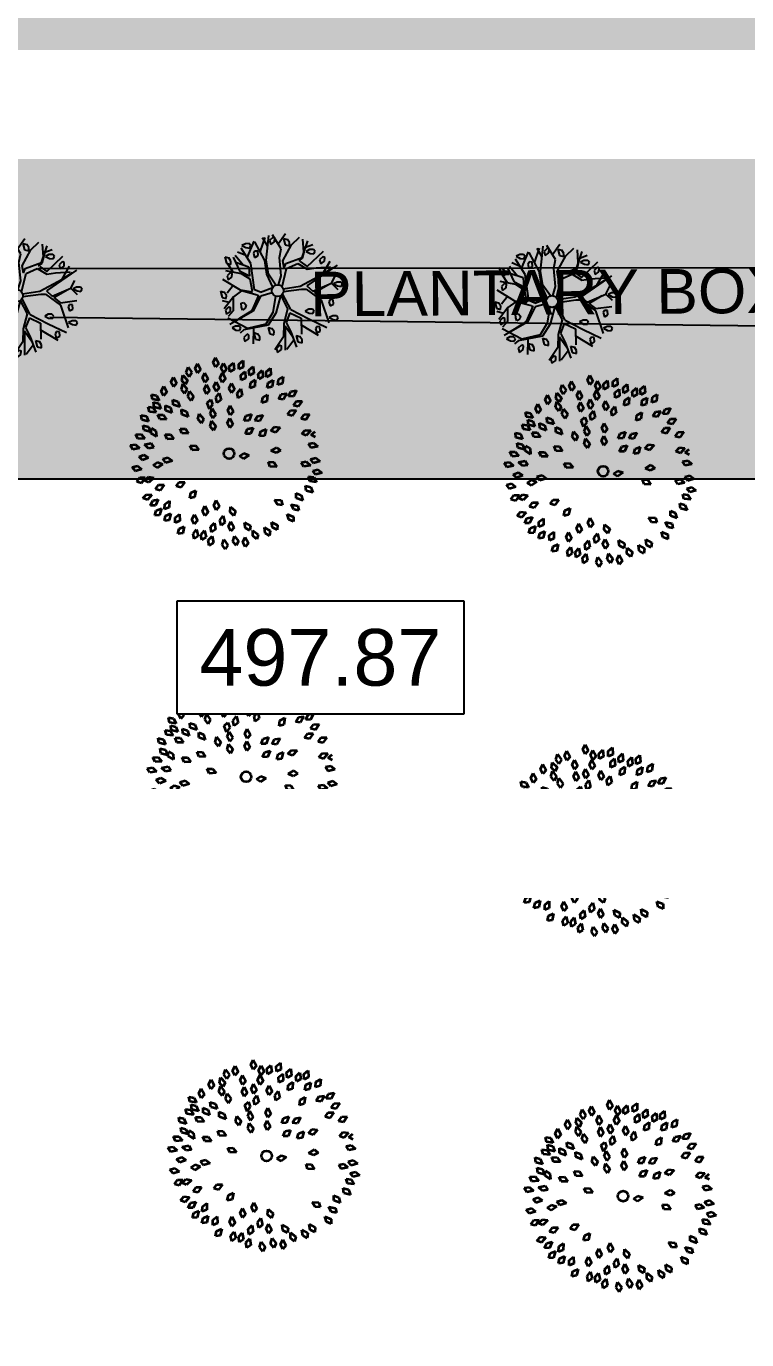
# Model space of a CAD drawing. Header units: millimetres. Extents: x -179928 to 528275, y -469666 to 511935.
# Drawn here: x 184739 to 200892, y 88024 to 117454 of the extents above; entities that cross this region are included whole.
import ezdxf
from ezdxf import colors
from ezdxf.entities.mleader import LeaderData, LeaderLine
from ezdxf.math import Vec2, Vec3

# ---------------------------------------------------------------- set-up
doc = ezdxf.new("R2010")
doc.units = ezdxf.units.MM
doc.layers.add('ad-Landscape', color=94, linetype='Continuous', lineweight=35)
for name, color, linetype in [('ad-Lvl-Entance road', 4, 'Continuous'), ('ad-Lvl-Lawn', 3, 'Continuous'), ('ad-Road', 2, 'Continuous'), ('ad-Road Hatch', 8, 'Continuous')]:
    doc.layers.add(name, color=color, linetype=linetype)
doc.layers.add('ad-Plot Boundary', color=6, linetype='Continuous', true_color=0xff00ff)
doc.styles.add('Sections_The woods Site plan_Entrances$0$Standard', font='arial.ttf')
doc.styles.get("Standard").update_dxf_attribs({"font": 'arial.ttf'})

# ---------------------------------------------------------------- blocks, each defined once
blk = doc.blocks.new('A$C4fb60e89')
at = {"layer": 'ad-Road Hatch', "ltscale": 5, "transparency": 33554687}
h = blk.add_hatch(dxfattribs=at)
h.set_pattern_fill('AR-HBONE', color=256, scale=15)
h.set_pattern_definition([(45, (-193247.7, -428758.8), (0, 2155.2615), [4572, -1524]), (135, (-192170.1, -427681.1), (2e-13, 2155.2615), [4572, -1524])])
h.paths.add_polyline_path([(175594, -250241), (169178, -249341), (167473, -249057), (167473, -138694), (101313, -138694), (101313, -199954), (101308, -237995), (101040, -268291), (101008, -280968), (101066, -293684), (101243, -311127), (100910, -319344), (100949, -333937), (100669, -366960), (100727, -390983), (100669, -404586), (100538, -420418), (100467, -428759), (92426, -427265), (92163, -427209), (92163, -321454), (24803, -321454), (24803, -412961), (15653, -411029), (15654, -321452), (-19535, -321452), (-34427, -319477), (-65207, -315395), (-171770, -301268), (-185854, -298333), (-193248, -296832), (-193244, -292908), (-191914, -285219), (-191839, -284679), (-183397, -286393), (-169723, -289243), (-53141, -304698), (-18730, -309262), (15653, -309262), (15653, 703), (24803, 1115), (24803, -129544), (92163, -129544), (92163, 15133), (101313, 17713), (101313, -129544), (167473, -129544), (167473, 35552), (175738, 37855), (175849, 28595), (175836, 25947), (175777, 14040), (175855, 2316), (175660, -18036), (175731, -34039), (175718, -46839), (175673, -63402), (175816, -82072), (175542, -106356), (175490, -124641), (175575, -145019), (175731, -168892), (175797, -181269), (175797, -192667), (175744, -208200), (175829, -223277), (175888, -234871)])
h.paths.add_polyline_path([(24803, -309264), (92163, -309264), (92163, -138694), (24803, -138694)], flags=16)
at = {"layer": 'ad-Road', "ltscale": 5}
blk.add_lwpolyline([(101243, -311127), (100910, -319344), (100949, -333937), (100669, -366960), (100727, -390983), (100669, -404586), (100538, -420418), (100467, -428759), (92426, -427265), (92163, -427209), (92163, -321454), (24803, -321454), (24803, -412961), (15653, -411029), (15654, -321452), (-19535, -321452), (-34427, -319477), (-65207, -315395)], dxfattribs=at)
blk = doc.blocks.new('zw$A88E')
at = {"layer": 'ad-Plot Boundary', "ltscale": 5}
blk.add_lwpolyline([(-214414, -389359), (-160084, -389359), (-160084, -359309), (-195260, -359309), (-210179, -357330)], close=True, dxfattribs=at)
blk = doc.blocks.new("Plot's Boundary")
at = {"layer": 'ad-Road', "ltscale": 5}
blk.add_blockref('A$C4fb60e89', (191839, 428759), dxfattribs=at)
at = {"layer": 'ad-Plot Boundary', "ltscale": 5}
blk.add_blockref('zw$A88E', (367577, 466614), dxfattribs=at)
blk = doc.blocks.new('ERFWEF')
at = {"color": 219, "linetype": 'Continuous', "true_color": 0x642165}
for p, q in [((260795.22, 1945739.7), (260795.218, 1945739.554)), ((260795.22, 1945739.7), (260795.296, 1945739.656)), ((260795.678, 1945739.608), (260795.52, 1945739.734)), ((260795.743, 1945739.406), (260795.621, 1945739.793)), ((260795.741, 1945739.867), (260795.655, 1945739.85)), ((260795.655, 1945739.85), (260795.728, 1945739.781)), ((260795.695, 1945739.551), (260795.948, 1945739.873)), ((260795.728, 1945739.781), (260795.805, 1945739.749)), ((260795.823, 1945739.846), (260795.741, 1945739.867)), ((260795.805, 1945739.749), (260795.848, 1945739.791)), ((260795.848, 1945739.791), (260795.823, 1945739.846)), ((260796.061, 1945739.39), (260795.955, 1945739.855)), ((260796.013, 1945739.602), (260796.202, 1945739.889)), ((260796.09, 1945739.382), (260796.294, 1945739.908)), ((260796.204, 1945739.695), (260796.149, 1945739.895)), ((260796.378, 1945739.844), (260796.284, 1945739.793)), ((260796.284, 1945739.793), (260796.286, 1945739.698)), ((260796.286, 1945739.698), (260796.383, 1945739.735)), ((260796.378, 1945739.844), (260796.41, 1945739.814)), ((260796.487, 1945739.548), (260796.379, 1945739.903)), ((260796.383, 1945739.735), (260796.41, 1945739.814)), ((260796.45, 1945739.671), (260796.665, 1945739.854)), ((260796.597, 1945739.758), (260796.596, 1945739.612)), ((260796.597, 1945739.758), (260796.674, 1945739.714)), ((260796.701, 1945739.631), (260796.674, 1945739.714)), ((260795.218, 1945739.554), (260795.303, 1945739.505)), ((260795.307, 1945739.324), (260795.246, 1945739.519)), ((260795.324, 1945739.573), (260795.296, 1945739.656)), ((260795.303, 1945739.505), (260795.324, 1945739.573)), ((260795.465, 1945739.298), (260795.405, 1945739.649)), ((260795.679, 1945739.339), (260795.436, 1945739.503)), ((260795.567, 1945739.414), (260795.45, 1945739.67)), ((260795.667, 1945738.818), (260795.743, 1945739.406)), ((260795.901, 1945739.654), (260795.857, 1945739.612)), ((260795.857, 1945739.612), (260795.859, 1945739.517)), ((260795.859, 1945739.517), (260795.879, 1945739.519)), ((260795.879, 1945739.519), (260795.945, 1945739.534)), ((260795.963, 1945739.631), (260795.901, 1945739.654)), ((260795.945, 1945739.534), (260795.963, 1945739.631)), ((260796.398, 1945739.366), (260796.487, 1945739.548)), ((260796.447, 1945739.279), (260796.731, 1945739.57)), ((260796.596, 1945739.612), (260796.68, 1945739.563)), ((260796.68, 1945739.563), (260796.701, 1945739.631)), ((260796.731, 1945739.57), (260796.95, 1945739.689)), ((260796.884, 1945739.235), (260797.107, 1945739.562)), ((260796.895, 1945739.22), (260797.022, 1945739.435)), ((260796.96, 1945739.347), (260797.014, 1945739.629)), ((260797.019, 1945739.438), (260797.193, 1945739.454)), ((260795.361, 1945738.89), (260795.044, 1945739.227)), ((260795.249, 1945739.334), (260795.155, 1945739.283)), ((260795.155, 1945739.283), (260795.157, 1945739.188)), ((260795.157, 1945739.188), (260795.254, 1945739.225)), ((260795.482, 1945739.241), (260795.158, 1945739.395)), ((260795.249, 1945739.334), (260795.281, 1945739.303)), ((260795.254, 1945739.225), (260795.281, 1945739.303)), ((260795.638, 1945739.139), (260795.465, 1945739.298)), ((260795.632, 1945739.072), (260795.482, 1945739.241)), ((260795.679, 1945739.339), (260795.638, 1945739.139)), ((260796.028, 1945739.079), (260796.061, 1945739.39)), ((260796.057, 1945739.07), (260796.09, 1945739.382)), ((260796.328, 1945738.961), (260796.398, 1945739.366)), ((260796.432, 1945739.111), (260796.447, 1945739.279)), ((260796.432, 1945739.111), (260796.5, 1945739.201)), ((260796.487, 1945739.091), (260796.759, 1945739.133)), ((260796.5, 1945739.201), (260796.884, 1945739.235)), ((260796.759, 1945739.133), (260796.93, 1945738.949)), ((260796.803, 1945739.185), (260796.895, 1945739.22)), ((260796.822, 1945739.159), (260796.803, 1945739.185)), ((260796.824, 1945739.158), (260796.945, 1945739.007)), ((260796.945, 1945739.007), (260797.386, 1945739.246)), ((260797.094, 1945739.363), (260797.008, 1945739.345)), ((260797.008, 1945739.345), (260797.082, 1945739.276)), ((260797.082, 1945739.276), (260797.158, 1945739.245)), ((260797.177, 1945739.341), (260797.094, 1945739.363)), ((260797.158, 1945739.245), (260797.202, 1945739.287)), ((260797.202, 1945739.287), (260797.177, 1945739.341)), ((260797.347, 1945739.134), (260797.253, 1945739.083)), ((260797.347, 1945739.134), (260797.379, 1945739.103)), ((260797.352, 1945739.025), (260797.379, 1945739.103)), ((260794.921, 1945738.99), (260794.919, 1945738.843)), ((260794.919, 1945738.843), (260795.004, 1945738.794)), ((260794.921, 1945738.99), (260794.997, 1945738.945)), ((260795.025, 1945738.862), (260794.997, 1945738.945)), ((260795.004, 1945738.794), (260795.025, 1945738.862)), ((260795.226, 1945739.033), (260795.055, 1945738.904)), ((260795.381, 1945738.867), (260795.171, 1945738.79)), ((260795.611, 1945738.78), (260795.361, 1945738.89)), ((260795.691, 1945738.687), (260795.381, 1945738.867)), ((260795.616, 1945738.789), (260795.632, 1945739.072)), ((260795.78, 1945738.729), (260795.667, 1945738.818)), ((260796.08, 1945738.763), (260796.028, 1945739.079)), ((260796.159, 1945738.792), (260796.057, 1945739.07)), ((260796.212, 1945738.783), (260796.328, 1945738.961)), ((260796.283, 1945738.715), (260796.487, 1945739.091)), ((260797.6, 1945738.867), (260796.824, 1945738.591)), ((260796.93, 1945738.949), (260797.126, 1945738.929)), ((260797.126, 1945738.929), (260797.447, 1945738.863)), ((260797.232, 1945738.752), (260797.469, 1945738.989)), ((260797.232, 1945738.752), (260797.495, 1945738.834)), ((260797.253, 1945739.083), (260797.255, 1945738.988)), ((260797.255, 1945738.988), (260797.352, 1945739.025)), ((260795.171, 1945738.79), (260794.902, 1945738.583)), ((260795.04, 1945738.69), (260794.909, 1945738.766)), ((260795.012, 1945738.6), (260794.919, 1945738.549)), ((260794.919, 1945738.549), (260794.92, 1945738.454)), ((260795.012, 1945738.6), (260795.044, 1945738.57)), ((260795.018, 1945738.492), (260795.044, 1945738.57)), ((260795.165, 1945738.788), (260795.08, 1945738.491)), ((260795.284, 1945738.521), (260795.302, 1945738.604)), ((260795.285, 1945738.447), (260795.284, 1945738.521)), ((260795.302, 1945738.604), (260795.36, 1945738.602)), ((260795.36, 1945738.602), (260795.392, 1945738.531)), ((260795.392, 1945738.531), (260795.361, 1945738.476)), ((260795.717, 1945738.672), (260795.498, 1945738.394)), ((260795.763, 1945738.646), (260795.509, 1945738.36)), ((260795.691, 1945738.688), (260795.717, 1945738.672)), ((260795.763, 1945738.645), (260795.764, 1945738.644)), ((260796.033, 1945738.646), (260795.764, 1945738.644)), ((260795.78, 1945738.729), (260796.074, 1945738.757)), ((260796.084, 1945738.557), (260795.931, 1945738.22)), ((260796.197, 1945738.535), (260795.993, 1945738.184)), ((260796.203, 1945738.537), (260796.272, 1945738.209)), ((260796.336, 1945738.18), (260796.252, 1945738.566)), ((260796.282, 1945738.608), (260796.687, 1945738.554)), ((260796.294, 1945738.669), (260796.68, 1945738.628)), ((260796.68, 1945738.628), (260797.232, 1945738.752)), ((260796.687, 1945738.554), (260796.789, 1945738.53)), ((260796.789, 1945738.53), (260797.047, 1945738.204)), ((260796.824, 1945738.591), (260796.92, 1945738.442)), ((260797.371, 1945738.507), (260797.505, 1945738.652)), ((260794.92, 1945738.454), (260795.018, 1945738.492)), ((260795.286, 1945738.021), (260794.921, 1945738.361)), ((260795.509, 1945738.36), (260794.929, 1945738.21)), ((260795.08, 1945738.491), (260794.942, 1945738.396)), ((260795.19, 1945738.286), (260795.048, 1945738.245)), ((260795.418, 1945738.354), (260795.185, 1945738.286)), ((260795.361, 1945738.476), (260795.285, 1945738.447)), ((260795.498, 1945738.394), (260795.418, 1945738.354)), ((260795.931, 1945738.22), (260795.709, 1945738.009)), ((260796.92, 1945738.442), (260797.371, 1945738.507)), ((260796.947, 1945738.403), (260797.284, 1945738.495)), ((260796.947, 1945738.403), (260797.06, 1945738.255)), ((260797.06, 1945738.255), (260797.428, 1945738.205)), ((260797.371, 1945738.507), (260797.469, 1945738.334)), ((260797.5, 1945738.497), (260797.414, 1945738.48)), ((260797.414, 1945738.48), (260797.488, 1945738.411)), ((260797.488, 1945738.411), (260797.564, 1945738.379)), ((260797.582, 1945738.476), (260797.5, 1945738.497)), ((260797.564, 1945738.379), (260797.607, 1945738.421)), ((260797.607, 1945738.421), (260797.582, 1945738.476)), ((260795.042, 1945738.142), (260794.956, 1945738.125)), ((260794.956, 1945738.125), (260795.03, 1945738.056)), ((260795.03, 1945738.056), (260795.106, 1945738.025)), ((260795.124, 1945738.121), (260795.042, 1945738.142)), ((260795.199, 1945738.013), (260795.103, 1945737.963)), ((260795.106, 1945738.025), (260795.149, 1945738.067)), ((260795.149, 1945738.067), (260795.124, 1945738.121)), ((260795.754, 1945737.971), (260795.199, 1945738.013)), ((260795.709, 1945738.009), (260795.286, 1945738.021)), ((260795.418, 1945737.991), (260795.324, 1945737.659)), ((260795.741, 1945737.924), (260795.739, 1945737.778)), ((260795.741, 1945737.924), (260795.817, 1945737.88)), ((260795.993, 1945738.184), (260795.754, 1945737.971)), ((260796.272, 1945738.209), (260796.099, 1945737.911)), ((260796.298, 1945738.112), (260796.157, 1945737.925)), ((260796.157, 1945737.925), (260796.206, 1945737.697)), ((260796.298, 1945738.112), (260796.508, 1945737.932)), ((260796.336, 1945738.18), (260796.672, 1945737.872)), ((260796.508, 1945737.932), (260796.422, 1945737.584)), ((260796.726, 1945738.076), (260796.64, 1945738.059)), ((260796.64, 1945738.059), (260796.713, 1945737.989)), ((260796.713, 1945737.989), (260796.79, 1945737.958)), ((260796.808, 1945738.055), (260796.726, 1945738.076)), ((260796.79, 1945737.958), (260796.833, 1945738)), ((260796.833, 1945738), (260796.808, 1945738.055)), ((260797.047, 1945738.204), (260797.083, 1945737.668)), ((260797.248, 1945738.161), (260797.205, 1945738.119)), ((260797.205, 1945738.119), (260797.207, 1945738.024)), ((260797.207, 1945738.024), (260797.227, 1945738.026)), ((260797.227, 1945738.026), (260797.292, 1945738.042)), ((260797.311, 1945738.138), (260797.248, 1945738.161)), ((260797.292, 1945738.042), (260797.311, 1945738.138)), ((260795.239, 1945737.894), (260795.155, 1945737.849)), ((260795.155, 1945737.849), (260795.157, 1945737.754)), ((260795.157, 1945737.754), (260795.254, 1945737.791)), ((260795.281, 1945737.87), (260795.244, 1945737.904)), ((260795.254, 1945737.791), (260795.281, 1945737.87)), ((260795.401, 1945737.894), (260795.399, 1945737.747)), ((260795.399, 1945737.747), (260795.484, 1945737.698)), ((260795.401, 1945737.894), (260795.477, 1945737.849)), ((260795.505, 1945737.766), (260795.477, 1945737.849)), ((260795.484, 1945737.698), (260795.505, 1945737.766)), ((260795.739, 1945737.778), (260795.824, 1945737.729)), ((260796.019, 1945737.63), (260795.752, 1945737.399)), ((260795.844, 1945737.797), (260795.817, 1945737.88)), ((260795.824, 1945737.729), (260795.844, 1945737.797)), ((260796.116, 1945737.855), (260795.975, 1945737.328)), ((260796.099, 1945737.911), (260796.019, 1945737.63)), ((260796.116, 1945737.855), (260796.217, 1945737.574)), ((260796.206, 1945737.697), (260796.239, 1945737.326)), ((260796.471, 1945737.782), (260796.779, 1945737.458)), ((260796.672, 1945737.872), (260797.014, 1945737.579)), ((260796.803, 1945737.656), (260796.76, 1945737.614)), ((260796.866, 1945737.633), (260796.803, 1945737.656)), ((260796.847, 1945737.536), (260796.866, 1945737.633)), ((260797.207, 1945737.796), (260797.121, 1945737.779)), ((260797.121, 1945737.779), (260797.194, 1945737.71)), ((260797.194, 1945737.71), (260797.271, 1945737.679)), ((260797.289, 1945737.775), (260797.207, 1945737.796)), ((260797.271, 1945737.679), (260797.314, 1945737.721)), ((260797.314, 1945737.721), (260797.289, 1945737.775)), ((260795.891, 1945737.474), (260795.797, 1945737.422)), ((260795.797, 1945737.422), (260795.799, 1945737.328)), ((260795.799, 1945737.328), (260795.896, 1945737.365)), ((260795.891, 1945737.474), (260795.923, 1945737.443)), ((260795.896, 1945737.365), (260795.923, 1945737.443)), ((260796.224, 1945737.499), (260796.015, 1945737.339)), ((260796.301, 1945737.586), (260796.299, 1945737.439)), ((260796.299, 1945737.439), (260796.384, 1945737.39)), ((260796.301, 1945737.586), (260796.377, 1945737.541)), ((260796.405, 1945737.458), (260796.377, 1945737.541)), ((260796.384, 1945737.39), (260796.405, 1945737.458)), ((260796.76, 1945737.614), (260796.762, 1945737.519)), ((260796.762, 1945737.519), (260796.782, 1945737.521)), ((260796.782, 1945737.521), (260796.847, 1945737.536))]:
    blk.add_line(p, q, dxfattribs=at)
blk.add_circle((260796.163, 1945738.661), 0.131, dxfattribs=at)
blk = doc.blocks.new('qerfefr')
at = {"layer": 'ad-Landscape', "color": 104, "ltscale": 1.622888}
for p, q in [((260795.962, 1945721.719, 129.914), (260796.032, 1945721.823, 129.914)), ((260796.032, 1945721.823, 129.914), (260796.083, 1945721.68, 129.914)), ((260796.173, 1945721.748, 129.914), (260796.255, 1945721.842, 129.914)), ((260796.197, 1945721.633, 129.914), (260796.173, 1945721.748, 129.914)), ((260796.255, 1945721.842, 129.914), (260796.288, 1945721.694, 129.914)), ((260795.87, 1945721.677, 129.914), (260795.944, 1945721.544, 129.914)), ((260795.944, 1945721.544, 129.914), (260795.875, 1945721.46, 129.914)), ((260796, 1945721.608, 129.914), (260795.962, 1945721.719, 129.914)), ((260796.083, 1945721.68, 129.914), (260796, 1945721.608, 129.914)), ((260796.288, 1945721.694, 129.914), (260796.197, 1945721.633, 129.914)), ((260796.283, 1945721.505, 129.914), (260796.365, 1945721.6, 129.914)), ((260796.307, 1945721.39, 129.914), (260796.283, 1945721.505, 129.914)), ((260796.398, 1945721.451, 129.914), (260796.307, 1945721.39, 129.914)), ((260796.365, 1945721.6, 129.914), (260796.398, 1945721.451, 129.914)), ((260795.855, 1945721.186, 129.914), (260795.92, 1945721.293, 129.914)), ((260795.898, 1945721.076, 129.914), (260795.855, 1945721.186, 129.914)), ((260795.978, 1945721.152, 129.914), (260795.898, 1945721.076, 129.914)), ((260795.92, 1945721.293, 129.914), (260795.978, 1945721.152, 129.914)), ((260796.247, 1945721.244, 129.914), (260796.329, 1945721.339, 129.914)), ((260796.271, 1945721.129, 129.914), (260796.247, 1945721.244, 129.914)), ((260796.362, 1945721.19, 129.914), (260796.271, 1945721.129, 129.914)), ((260796.329, 1945721.339, 129.914), (260796.362, 1945721.19, 129.914)), ((260796.237, 1945720.939, 129.914), (260796.335, 1945720.988, 129.914)), ((260796.25, 1945720.787, 129.914), (260796.237, 1945720.939, 129.914)), ((260796.344, 1945720.87, 129.914), (260796.25, 1945720.787, 129.914)), ((260796.335, 1945720.988, 129.914), (260796.344, 1945720.87, 129.914)), ((260795.94, 1945720.635, 129.914), (260796, 1945720.745, 129.914)), ((260795.989, 1945720.528, 129.914), (260795.94, 1945720.635, 129.914)), ((260796.065, 1945720.607, 129.914), (260795.989, 1945720.528, 129.914)), ((260796, 1945720.745, 129.914), (260796.065, 1945720.607, 129.914)), ((260796.234, 1945720.683, 129.914), (260796.31, 1945720.782, 129.914)), ((260796.265, 1945720.569, 129.914), (260796.234, 1945720.683, 129.914)), ((260796.352, 1945720.636, 129.914), (260796.265, 1945720.569, 129.914)), ((260796.31, 1945720.782, 129.914), (260796.352, 1945720.636, 129.914)), ((260795.614, 1945720.107, 129.914), (260795.729, 1945720.082, 129.914)), ((260795.633, 1945720, 129.914), (260795.614, 1945720.107, 129.914)), ((260795.782, 1945719.969, 129.914), (260795.633, 1945720, 129.914)), ((260795.729, 1945720.082, 129.914), (260795.782, 1945719.969, 129.914)), ((260794.373, 1945719.188, 129.914), (260794.284, 1945719.25, 129.914)), ((260794.41, 1945719.051, 129.914), (260794.486, 1945719.142, 129.914)), ((260794.486, 1945719.142, 129.914), (260794.611, 1945719.135, 129.914)), ((260794.611, 1945719.135, 129.914), (260794.514, 1945719.018, 129.914)), ((260794.514, 1945719.018, 129.914), (260794.41, 1945719.051, 129.914)), ((260794.439, 1945718.805, 129.914), (260794.499, 1945718.906, 129.914)), ((260794.547, 1945718.788, 129.914), (260794.439, 1945718.805, 129.914)), ((260794.499, 1945718.906, 129.914), (260794.623, 1945718.92, 129.914)), ((260794.623, 1945718.92, 129.914), (260794.547, 1945718.788, 129.914)), ((260794.69, 1945718.884, 129.914), (260794.725, 1945718.996, 129.914)), ((260794.799, 1945718.893, 129.914), (260794.69, 1945718.884, 129.914)), ((260794.616, 1945718.635, 129.914), (260794.672, 1945718.738, 129.914)), ((260794.725, 1945718.622, 129.914), (260794.616, 1945718.635, 129.914)), ((260794.672, 1945718.738, 129.914), (260794.796, 1945718.757, 129.914)), ((260794.796, 1945718.757, 129.914), (260794.725, 1945718.622, 129.914))]:
    blk.add_line(p, q, dxfattribs=at)
at = {"layer": 'ad-Landscape', "color": 96, "ltscale": 1.622888}
for p, q in [((260796.604, 1945721.774, 129.914), (260796.686, 1945721.869, 129.914)), ((260796.628, 1945721.659, 129.914), (260796.604, 1945721.774, 129.914)), ((260796.686, 1945721.869, 129.914), (260796.719, 1945721.72, 129.914)), ((260796.719, 1945721.72, 129.914), (260796.628, 1945721.659, 129.914)), ((260796.66, 1945721.405, 129.914), (260796.743, 1945721.499, 129.914)), ((260796.738, 1945721.606, 129.914), (260796.821, 1945721.7, 129.914)), ((260796.762, 1945721.49, 129.914), (260796.738, 1945721.606, 129.914)), ((260796.743, 1945721.499, 129.914), (260796.774, 1945721.35, 129.914)), ((260796.853, 1945721.551, 129.914), (260796.762, 1945721.49, 129.914)), ((260796.821, 1945721.7, 129.914), (260796.853, 1945721.551, 129.914)), ((260796.908, 1945721.475, 129.914), (260796.926, 1945721.591, 129.914)), ((260797.015, 1945721.5, 129.914), (260796.908, 1945721.475, 129.914)), ((260796.926, 1945721.591, 129.914), (260797.037, 1945721.65, 129.914)), ((260797.037, 1945721.65, 129.914), (260797.015, 1945721.5, 129.914)), ((260797.117, 1945721.477, 129.914), (260797.145, 1945721.591, 129.914)), ((260797.226, 1945721.493, 129.914), (260797.117, 1945721.477, 129.914)), ((260797.145, 1945721.591, 129.914), (260797.26, 1945721.641, 129.914)), ((260797.26, 1945721.641, 129.914), (260797.226, 1945721.493, 129.914)), ((260797.33, 1945721.395, 129.914), (260797.442, 1945721.452, 129.914)), ((260797.442, 1945721.452, 129.914), (260797.417, 1945721.302, 129.914)), ((260796.47, 1945721.247, 129.914), (260796.551, 1945721.342, 129.914)), ((260796.495, 1945721.132, 129.914), (260796.47, 1945721.247, 129.914)), ((260796.585, 1945721.193, 129.914), (260796.495, 1945721.132, 129.914)), ((260796.551, 1945721.342, 129.914), (260796.585, 1945721.193, 129.914)), ((260796.683, 1945721.29, 129.914), (260796.66, 1945721.405, 129.914)), ((260796.774, 1945721.35, 129.914), (260796.683, 1945721.29, 129.914)), ((260796.792, 1945721.122, 129.914), (260796.875, 1945721.216, 129.914)), ((260796.875, 1945721.216, 129.914), (260796.908, 1945721.068, 129.914)), ((260797.102, 1945721.225, 129.914), (260797.127, 1945721.34, 129.914)), ((260797.21, 1945721.243, 129.914), (260797.102, 1945721.225, 129.914)), ((260797.127, 1945721.34, 129.914), (260797.24, 1945721.393, 129.914)), ((260797.24, 1945721.393, 129.914), (260797.21, 1945721.243, 129.914)), ((260797.292, 1945721.115, 129.914), (260797.411, 1945721.154, 129.914)), ((260797.31, 1945721.279, 129.914), (260797.33, 1945721.395, 129.914)), ((260797.417, 1945721.302, 129.914), (260797.31, 1945721.279, 129.914)), ((260797.411, 1945721.154, 129.914), (260797.363, 1945721.01, 129.914)), ((260797.493, 1945721.142, 129.914), (260797.509, 1945721.259, 129.914)), ((260797.599, 1945721.168, 129.914), (260797.493, 1945721.142, 129.914)), ((260797.509, 1945721.259, 129.914), (260797.619, 1945721.32, 129.914)), ((260796.453, 1945720.881, 129.914), (260796.454, 1945720.999, 129.914)), ((260796.555, 1945720.922, 129.914), (260796.453, 1945720.881, 129.914)), ((260796.454, 1945720.999, 129.914), (260796.554, 1945721.074, 129.914)), ((260796.554, 1945721.074, 129.914), (260796.555, 1945720.922, 129.914)), ((260796.817, 1945721.007, 129.914), (260796.792, 1945721.122, 129.914)), ((260796.908, 1945721.068, 129.914), (260796.817, 1945721.007, 129.914)), ((260796.934, 1945720.853, 129.914), (260796.939, 1945720.97, 129.914)), ((260797.037, 1945720.889, 129.914), (260796.934, 1945720.853, 129.914)), ((260796.939, 1945720.97, 129.914), (260797.042, 1945721.041, 129.914)), ((260797.042, 1945721.041, 129.914), (260797.037, 1945720.889, 129.914)), ((260797.254, 1945721.004, 129.914), (260797.292, 1945721.115, 129.914)), ((260797.363, 1945721.01, 129.914), (260797.254, 1945721.004, 129.914)), ((260796.636, 1945720.647, 129.914), (260796.718, 1945720.741, 129.914)), ((260796.66, 1945720.531, 129.914), (260796.636, 1945720.647, 129.914)), ((260796.751, 1945720.592, 129.914), (260796.66, 1945720.531, 129.914)), ((260796.718, 1945720.741, 129.914), (260796.751, 1945720.592, 129.914)), ((260797.422, 1945720.616, 129.914), (260797.468, 1945720.725, 129.914)), ((260797.531, 1945720.614, 129.914), (260797.422, 1945720.616, 129.914)), ((260797.468, 1945720.725, 129.914), (260797.59, 1945720.755, 129.914)), ((260796.162, 1945720.41, 129.914), (260796.223, 1945720.519, 129.914)), ((260796.209, 1945720.302, 129.914), (260796.162, 1945720.41, 129.914)), ((260796.286, 1945720.38, 129.914), (260796.209, 1945720.302, 129.914)), ((260796.223, 1945720.519, 129.914), (260796.286, 1945720.38, 129.914)), ((260796.551, 1945720.379, 129.914), (260796.633, 1945720.473, 129.914)), ((260796.576, 1945720.263, 129.914), (260796.551, 1945720.379, 129.914)), ((260796.666, 1945720.324, 129.914), (260796.576, 1945720.263, 129.914)), ((260796.633, 1945720.473, 129.914), (260796.666, 1945720.324, 129.914)), ((260796.93, 1945720.332, 129.914), (260796.999, 1945720.428, 129.914)), ((260797.036, 1945720.306, 129.914), (260796.93, 1945720.332, 129.914)), ((260796.999, 1945720.428, 129.914), (260797.124, 1945720.431, 129.914)), ((260797.124, 1945720.431, 129.914), (260797.036, 1945720.306, 129.914)), ((260797.164, 1945720.272, 129.914), (260797.247, 1945720.355, 129.914)), ((260797.265, 1945720.229, 129.914), (260797.164, 1945720.272, 129.914)), ((260797.247, 1945720.355, 129.914), (260797.371, 1945720.338, 129.914)), ((260797.371, 1945720.338, 129.914), (260797.265, 1945720.229, 129.914)), ((260796.883, 1945720.041, 129.914), (260796.957, 1945720.133, 129.914)), ((260796.988, 1945720.009, 129.914), (260796.883, 1945720.041, 129.914)), ((260796.957, 1945720.133, 129.914), (260797.082, 1945720.129, 129.914)), ((260797.082, 1945720.129, 129.914), (260796.988, 1945720.009, 129.914)), ((260797.174, 1945719.905, 129.914), (260797.233, 1945720.007, 129.914)), ((260797.233, 1945720.007, 129.914), (260797.358, 1945720.021, 129.914)), ((260797.358, 1945720.021, 129.914), (260797.282, 1945719.889, 129.914)), ((260796.619, 1945719.595, 129.914), (260796.731, 1945719.633, 129.914)), ((260796.69, 1945719.512, 129.914), (260796.619, 1945719.595, 129.914)), ((260796.834, 1945719.562, 129.914), (260796.69, 1945719.512, 129.914)), ((260796.731, 1945719.633, 129.914), (260796.834, 1945719.562, 129.914)), ((260797.334, 1945719.526, 129.914), (260797.481, 1945719.564, 129.914)), ((260797.431, 1945719.447, 129.914), (260797.334, 1945719.526, 129.914)), ((260797.545, 1945719.475, 129.914), (260797.431, 1945719.447, 129.914)), ((260797.481, 1945719.564, 129.914), (260797.545, 1945719.475, 129.914)), ((260795.352, 1945719.084, 129.914), (260795.476, 1945719.104, 129.914)), ((260795.476, 1945719.104, 129.914), (260795.406, 1945718.969, 129.914)), ((260797.22, 1945719.189, 129.914), (260797.215, 1945719.298, 129.914)), ((260797.215, 1945719.298, 129.914), (260797.326, 1945719.259, 129.914)), ((260797.365, 1945719.14, 129.914), (260797.22, 1945719.189, 129.914)), ((260797.326, 1945719.259, 129.914), (260797.365, 1945719.14, 129.914)), ((260794.725, 1945718.996, 129.914), (260794.842, 1945719.039, 129.914)), ((260794.842, 1945719.039, 129.914), (260794.799, 1945718.893, 129.914)), ((260795.297, 1945718.98, 129.914), (260795.352, 1945719.084, 129.914)), ((260795.406, 1945718.969, 129.914), (260795.297, 1945718.98, 129.914)), ((260794.841, 1945718.528, 129.914), (260794.869, 1945718.642, 129.914)), ((260794.949, 1945718.543, 129.914), (260794.841, 1945718.528, 129.914)), ((260794.869, 1945718.642, 129.914), (260794.984, 1945718.691, 129.914)), ((260794.984, 1945718.691, 129.914), (260794.949, 1945718.543, 129.914)), ((260795.22, 1945718.505, 129.914), (260795.303, 1945718.6, 129.914)), ((260795.245, 1945718.39, 129.914), (260795.22, 1945718.505, 129.914)), ((260795.303, 1945718.6, 129.914), (260795.336, 1945718.451, 129.914)), ((260795.497, 1945718.625, 129.914), (260795.579, 1945718.72, 129.914)), ((260795.521, 1945718.51, 129.914), (260795.497, 1945718.625, 129.914)), ((260795.612, 1945718.571, 129.914), (260795.521, 1945718.51, 129.914)), ((260795.579, 1945718.72, 129.914), (260795.612, 1945718.571, 129.914)), ((260795.776, 1945718.681, 129.914), (260795.858, 1945718.776, 129.914)), ((260795.8, 1945718.566, 129.914), (260795.776, 1945718.681, 129.914)), ((260795.891, 1945718.627, 129.914), (260795.8, 1945718.566, 129.914)), ((260795.858, 1945718.776, 129.914), (260795.891, 1945718.627, 129.914)), ((260796.087, 1945718.436, 129.914), (260796.13, 1945718.553, 129.914)), ((260796.13, 1945718.553, 129.914), (260796.213, 1945718.425, 129.914)), ((260794.832, 1945718.275, 129.914), (260794.886, 1945718.379, 129.914)), ((260794.94, 1945718.264, 129.914), (260794.832, 1945718.275, 129.914)), ((260794.886, 1945718.379, 129.914), (260795.01, 1945718.399, 129.914)), ((260795.01, 1945718.399, 129.914), (260794.94, 1945718.264, 129.914)), ((260795.161, 1945718.19, 129.914), (260795.264, 1945718.261, 129.914)), ((260795.336, 1945718.451, 129.914), (260795.245, 1945718.39, 129.914)), ((260795.264, 1945718.261, 129.914), (260795.259, 1945718.109, 129.914)), ((260795.567, 1945718.117, 129.914), (260795.581, 1945718.234, 129.914)), ((260795.581, 1945718.234, 129.914), (260795.689, 1945718.297, 129.914)), ((260795.689, 1945718.297, 129.914), (260795.672, 1945718.145, 129.914)), ((260795.816, 1945718.205, 129.914), (260795.818, 1945718.323, 129.914)), ((260795.918, 1945718.245, 129.914), (260795.816, 1945718.205, 129.914)), ((260795.818, 1945718.323, 129.914), (260795.919, 1945718.398, 129.914)), ((260795.919, 1945718.398, 129.914), (260795.918, 1945718.245, 129.914)), ((260795.971, 1945718.137, 129.914), (260796.053, 1945718.232, 129.914)), ((260796.053, 1945718.232, 129.914), (260796.086, 1945718.083, 129.914)), ((260796.15, 1945718.337, 129.914), (260796.087, 1945718.436, 129.914)), ((260796.213, 1945718.425, 129.914), (260796.15, 1945718.337, 129.914)), ((260795.156, 1945718.072, 129.914), (260795.161, 1945718.19, 129.914)), ((260795.259, 1945718.109, 129.914), (260795.156, 1945718.072, 129.914)), ((260795.318, 1945718.005, 129.914), (260795.326, 1945718.122, 129.914)), ((260795.422, 1945718.039, 129.914), (260795.318, 1945718.005, 129.914)), ((260795.326, 1945718.122, 129.914), (260795.43, 1945718.191, 129.914)), ((260795.43, 1945718.191, 129.914), (260795.422, 1945718.039, 129.914)), ((260795.452, 1945717.957, 129.914), (260795.558, 1945718.023, 129.914)), ((260795.558, 1945718.023, 129.914), (260795.546, 1945717.871, 129.914)), ((260795.672, 1945718.145, 129.914), (260795.567, 1945718.117, 129.914)), ((260795.995, 1945718.022, 129.914), (260795.971, 1945718.137, 129.914)), ((260796.086, 1945718.083, 129.914), (260795.995, 1945718.022, 129.914))]:
    blk.add_line(p, q, dxfattribs=at)
at = {"layer": 'ad-Landscape', "color": 70, "ltscale": 1.622888}
for p, q in [((260795.071, 1945721.337, 129.914), (260795.077, 1945721.446, 129.914)), ((260795.077, 1945721.446, 129.914), (260795.184, 1945721.395, 129.914)), ((260795.311, 1945721.46, 129.914), (260795.393, 1945721.554, 129.914)), ((260795.335, 1945721.344, 129.914), (260795.311, 1945721.46, 129.914)), ((260795.393, 1945721.554, 129.914), (260795.426, 1945721.405, 129.914)), ((260795.574, 1945721.597, 129.914), (260795.656, 1945721.692, 129.914)), ((260795.598, 1945721.482, 129.914), (260795.574, 1945721.597, 129.914)), ((260795.689, 1945721.543, 129.914), (260795.598, 1945721.482, 129.914)), ((260795.656, 1945721.692, 129.914), (260795.689, 1945721.543, 129.914)), ((260795.756, 1945721.379, 129.914), (260795.82, 1945721.487, 129.914)), ((260795.818, 1945721.563, 129.914), (260795.87, 1945721.677, 129.914)), ((260795.875, 1945721.46, 129.914), (260795.818, 1945721.563, 129.914)), ((260795.82, 1945721.487, 129.914), (260795.879, 1945721.347, 129.914)), ((260794.931, 1945721.195, 129.914), (260795.041, 1945721.151, 129.914)), ((260794.932, 1945721.085, 129.914), (260794.931, 1945721.195, 129.914)), ((260795.041, 1945721.151, 129.914), (260795.074, 1945721.03, 129.914)), ((260795.065, 1945721.155, 129.914), (260795.08, 1945721.263, 129.914)), ((260795.197, 1945721.08, 129.914), (260795.065, 1945721.155, 129.914)), ((260795.209, 1945721.273, 129.914), (260795.071, 1945721.337, 129.914)), ((260795.08, 1945721.263, 129.914), (260795.182, 1945721.204, 129.914)), ((260795.182, 1945721.204, 129.914), (260795.197, 1945721.08, 129.914)), ((260795.184, 1945721.395, 129.914), (260795.209, 1945721.273, 129.914)), ((260795.426, 1945721.405, 129.914), (260795.335, 1945721.344, 129.914)), ((260795.488, 1945721.095, 129.914), (260795.507, 1945721.203, 129.914)), ((260795.507, 1945721.203, 129.914), (260795.607, 1945721.14, 129.914)), ((260795.801, 1945721.27, 129.914), (260795.756, 1945721.379, 129.914)), ((260795.879, 1945721.347, 129.914), (260795.801, 1945721.27, 129.914)), ((260794.723, 1945720.952, 129.914), (260794.737, 1945721.06, 129.914)), ((260794.857, 1945720.878, 129.914), (260794.723, 1945720.952, 129.914)), ((260794.737, 1945721.06, 129.914), (260794.84, 1945721.003, 129.914)), ((260794.84, 1945721.003, 129.914), (260794.857, 1945720.878, 129.914)), ((260795.074, 1945721.03, 129.914), (260794.932, 1945721.085, 129.914)), ((260795.101, 1945720.969, 129.914), (260795.214, 1945720.935, 129.914)), ((260795.111, 1945720.86, 129.914), (260795.101, 1945720.969, 129.914)), ((260795.257, 1945720.818, 129.914), (260795.111, 1945720.86, 129.914)), ((260795.214, 1945720.935, 129.914), (260795.257, 1945720.818, 129.914)), ((260795.291, 1945721.015, 129.914), (260795.317, 1945721.121, 129.914)), ((260795.415, 1945720.927, 129.914), (260795.291, 1945721.015, 129.914)), ((260795.317, 1945721.121, 129.914), (260795.413, 1945721.052, 129.914)), ((260795.413, 1945721.052, 129.914), (260795.415, 1945720.927, 129.914)), ((260795.618, 1945721.015, 129.914), (260795.488, 1945721.095, 129.914)), ((260795.607, 1945721.14, 129.914), (260795.618, 1945721.015, 129.914)), ((260795.616, 1945720.836, 129.914), (260795.643, 1945720.942, 129.914)), ((260795.643, 1945720.942, 129.914), (260795.738, 1945720.872, 129.914)), ((260795.738, 1945720.872, 129.914), (260795.74, 1945720.747, 129.914)), ((260794.508, 1945720.674, 129.914), (260794.623, 1945720.649, 129.914)), ((260794.527, 1945720.566, 129.914), (260794.508, 1945720.674, 129.914)), ((260794.676, 1945720.536, 129.914), (260794.527, 1945720.566, 129.914)), ((260794.623, 1945720.649, 129.914), (260794.676, 1945720.536, 129.914)), ((260794.704, 1945720.716, 129.914), (260794.719, 1945720.824, 129.914)), ((260794.837, 1945720.641, 129.914), (260794.704, 1945720.716, 129.914)), ((260794.719, 1945720.824, 129.914), (260794.822, 1945720.765, 129.914)), ((260794.822, 1945720.765, 129.914), (260794.837, 1945720.641, 129.914)), ((260794.836, 1945720.616, 129.914), (260794.882, 1945720.715, 129.914)), ((260794.94, 1945720.506, 129.914), (260794.836, 1945720.616, 129.914)), ((260794.882, 1945720.715, 129.914), (260794.962, 1945720.629, 129.914)), ((260794.962, 1945720.629, 129.914), (260794.94, 1945720.506, 129.914)), ((260795.74, 1945720.747, 129.914), (260795.616, 1945720.836, 129.914)), ((260794.321, 1945720.471, 129.914), (260794.439, 1945720.458, 129.914)), ((260794.351, 1945720.366, 129.914), (260794.321, 1945720.471, 129.914)), ((260794.503, 1945720.351, 129.914), (260794.351, 1945720.366, 129.914)), ((260794.439, 1945720.458, 129.914), (260794.503, 1945720.351, 129.914)), ((260794.7, 1945720.297, 129.914), (260794.633, 1945720.403, 129.914)), ((260794.633, 1945720.403, 129.914), (260794.785, 1945720.392, 129.914)), ((260794.817, 1945720.287, 129.914), (260794.7, 1945720.297, 129.914)), ((260794.785, 1945720.392, 129.914), (260794.817, 1945720.287, 129.914)), ((260795.141, 1945720.498, 129.914), (260795.255, 1945720.469, 129.914)), ((260795.155, 1945720.39, 129.914), (260795.141, 1945720.498, 129.914)), ((260795.303, 1945720.353, 129.914), (260795.155, 1945720.39, 129.914)), ((260795.255, 1945720.469, 129.914), (260795.303, 1945720.353, 129.914)), ((260795.498, 1945720.537, 129.914), (260795.61, 1945720.5, 129.914)), ((260795.505, 1945720.428, 129.914), (260795.498, 1945720.537, 129.914)), ((260795.65, 1945720.382, 129.914), (260795.505, 1945720.428, 129.914)), ((260795.61, 1945720.5, 129.914), (260795.65, 1945720.382, 129.914)), ((260794.237, 1945719.982, 129.914), (260794.355, 1945719.986, 129.914)), ((260794.282, 1945719.882, 129.914), (260794.237, 1945719.982, 129.914)), ((260794.355, 1945719.986, 129.914), (260794.434, 1945719.888, 129.914)), ((260794.444, 1945720.172, 129.914), (260794.561, 1945720.184, 129.914)), ((260794.495, 1945720.075, 129.914), (260794.444, 1945720.172, 129.914)), ((260794.646, 1945720.092, 129.914), (260794.495, 1945720.075, 129.914)), ((260794.561, 1945720.184, 129.914), (260794.646, 1945720.092, 129.914)), ((260794.947, 1945719.983, 129.914), (260795.065, 1945719.986, 129.914)), ((260794.99, 1945719.883, 129.914), (260794.947, 1945719.983, 129.914)), ((260795.065, 1945719.986, 129.914), (260795.143, 1945719.888, 129.914)), ((260794.247, 1945719.639, 129.914), (260794.337, 1945719.715, 129.914)), ((260794.434, 1945719.888, 129.914), (260794.282, 1945719.882, 129.914)), ((260794.337, 1945719.715, 129.914), (260794.459, 1945719.687, 129.914)), ((260794.459, 1945719.687, 129.914), (260794.344, 1945719.588, 129.914)), ((260794.424, 1945719.626, 129.914), (260794.528, 1945719.682, 129.914)), ((260794.528, 1945719.682, 129.914), (260794.641, 1945719.63, 129.914)), ((260794.701, 1945719.906, 129.914), (260794.813, 1945719.944, 129.914)), ((260794.773, 1945719.823, 129.914), (260794.701, 1945719.906, 129.914)), ((260794.917, 1945719.873, 129.914), (260794.773, 1945719.823, 129.914)), ((260794.813, 1945719.944, 129.914), (260794.917, 1945719.873, 129.914)), ((260795.143, 1945719.888, 129.914), (260794.99, 1945719.883, 129.914)), ((260794.344, 1945719.588, 129.914), (260794.247, 1945719.639, 129.914)), ((260794.508, 1945719.556, 129.914), (260794.424, 1945719.626, 129.914)), ((260794.641, 1945719.63, 129.914), (260794.508, 1945719.556, 129.914)), ((260794.608, 1945719.374, 129.914), (260794.699, 1945719.448, 129.914)), ((260794.699, 1945719.448, 129.914), (260794.821, 1945719.418, 129.914)), ((260794.821, 1945719.418, 129.914), (260794.703, 1945719.321, 129.914)), ((260795.072, 1945719.315, 129.914), (260795.165, 1945719.388, 129.914)), ((260795.165, 1945719.388, 129.914), (260795.286, 1945719.355, 129.914)), ((260794.284, 1945719.25, 129.914), (260794.382, 1945719.315, 129.914)), ((260794.5, 1945719.273, 129.914), (260794.373, 1945719.188, 129.914)), ((260794.382, 1945719.315, 129.914), (260794.5, 1945719.273, 129.914)), ((260794.703, 1945719.321, 129.914), (260794.608, 1945719.374, 129.914)), ((260795.167, 1945719.26, 129.914), (260795.072, 1945719.315, 129.914)), ((260795.286, 1945719.355, 129.914), (260795.167, 1945719.26, 129.914))]:
    blk.add_line(p, q, dxfattribs=at)
at = {"layer": 'ad-Landscape', "color": 98, "ltscale": 1.622888}
for p, q in [((260797.619, 1945721.32, 129.914), (260797.599, 1945721.168, 129.914)), ((260797.672, 1945721.144, 129.914), (260797.695, 1945721.259, 129.914)), ((260797.78, 1945721.164, 129.914), (260797.672, 1945721.144, 129.914)), ((260797.695, 1945721.259, 129.914), (260797.808, 1945721.314, 129.914)), ((260797.808, 1945721.314, 129.914), (260797.78, 1945721.164, 129.914)), ((260797.624, 1945720.906, 129.914), (260797.673, 1945721.014, 129.914)), ((260797.733, 1945720.902, 129.914), (260797.624, 1945720.906, 129.914)), ((260797.673, 1945721.014, 129.914), (260797.795, 1945721.042, 129.914)), ((260797.795, 1945721.042, 129.914), (260797.733, 1945720.902, 129.914)), ((260797.869, 1945720.909, 129.914), (260797.912, 1945721.019, 129.914)), ((260797.978, 1945720.91, 129.914), (260797.869, 1945720.909, 129.914)), ((260797.912, 1945721.019, 129.914), (260798.033, 1945721.052, 129.914)), ((260798.033, 1945721.052, 129.914), (260797.978, 1945720.91, 129.914)), ((260797.59, 1945720.755, 129.914), (260797.531, 1945720.614, 129.914)), ((260797.807, 1945720.606, 129.914), (260797.89, 1945720.689, 129.914)), ((260797.907, 1945720.563, 129.914), (260797.807, 1945720.606, 129.914)), ((260797.89, 1945720.689, 129.914), (260798.014, 1945720.672, 129.914)), ((260798.014, 1945720.672, 129.914), (260797.907, 1945720.563, 129.914)), ((260798.036, 1945720.6, 129.914), (260798.115, 1945720.688, 129.914)), ((260798.139, 1945720.563, 129.914), (260798.036, 1945720.6, 129.914)), ((260798.115, 1945720.688, 129.914), (260798.239, 1945720.678, 129.914)), ((260798.239, 1945720.678, 129.914), (260798.139, 1945720.563, 129.914)), ((260797.904, 1945720.21, 129.914), (260797.997, 1945720.283, 129.914)), ((260797.997, 1945720.283, 129.914), (260798.118, 1945720.252, 129.914)), ((260798.088, 1945720.372, 129.914), (260798.179, 1945720.446, 129.914)), ((260798.184, 1945720.319, 129.914), (260798.088, 1945720.372, 129.914)), ((260798.179, 1945720.446, 129.914), (260798.301, 1945720.417, 129.914)), ((260798.301, 1945720.417, 129.914), (260798.184, 1945720.319, 129.914)), ((260797.45, 1945719.958, 129.914), (260797.55, 1945720.02, 129.914)), ((260797.667, 1945719.975, 129.914), (260797.538, 1945719.893, 129.914)), ((260797.55, 1945720.02, 129.914), (260797.667, 1945719.975, 129.914)), ((260798, 1945720.156, 129.914), (260797.904, 1945720.21, 129.914)), ((260798.118, 1945720.252, 129.914), (260798, 1945720.156, 129.914)), ((260798.173, 1945720.04, 129.914), (260798.264, 1945720.116, 129.914)), ((260798.27, 1945719.989, 129.914), (260798.173, 1945720.04, 129.914)), ((260798.264, 1945720.116, 129.914), (260798.385, 1945720.088, 129.914)), ((260798.385, 1945720.088, 129.914), (260798.27, 1945719.989, 129.914)), ((260797.282, 1945719.889, 129.914), (260797.174, 1945719.905, 129.914)), ((260797.538, 1945719.893, 129.914), (260797.45, 1945719.958, 129.914)), ((260798.099, 1945719.708, 129.914), (260798.199, 1945719.772, 129.914)), ((260798.188, 1945719.645, 129.914), (260798.099, 1945719.708, 129.914)), ((260798.316, 1945719.728, 129.914), (260798.188, 1945719.645, 129.914)), ((260798.199, 1945719.772, 129.914), (260798.316, 1945719.728, 129.914)), ((260798.296, 1945719.633, 129.914), (260798.402, 1945719.685, 129.914)), ((260798.185, 1945719.455, 129.914), (260798.303, 1945719.447, 129.914)), ((260798.219, 1945719.351, 129.914), (260798.185, 1945719.455, 129.914)), ((260798.378, 1945719.56, 129.914), (260798.296, 1945719.633, 129.914)), ((260798.303, 1945719.447, 129.914), (260798.372, 1945719.343, 129.914)), ((260797.917, 1945719.095, 129.914), (260798.034, 1945719.084, 129.914)), ((260797.948, 1945718.99, 129.914), (260797.917, 1945719.095, 129.914)), ((260798.142, 1945719.109, 129.914), (260798.26, 1945719.111, 129.914)), ((260798.184, 1945719.008, 129.914), (260798.142, 1945719.109, 129.914)), ((260798.372, 1945719.343, 129.914), (260798.219, 1945719.351, 129.914)), ((260798.26, 1945719.111, 129.914), (260798.336, 1945719.012, 129.914)), ((260798.1, 1945718.978, 129.914), (260797.948, 1945718.99, 129.914)), ((260798.034, 1945719.084, 129.914), (260798.1, 1945718.978, 129.914)), ((260798.12, 1945718.848, 129.914), (260798.238, 1945718.847, 129.914)), ((260798.16, 1945718.746, 129.914), (260798.12, 1945718.848, 129.914)), ((260798.336, 1945719.012, 129.914), (260798.184, 1945719.008, 129.914)), ((260798.238, 1945718.847, 129.914), (260798.312, 1945718.746, 129.914)), ((260797.864, 1945718.452, 129.914), (260797.878, 1945718.561, 129.914)), ((260797.878, 1945718.561, 129.914), (260797.981, 1945718.502, 129.914)), ((260797.981, 1945718.502, 129.914), (260797.997, 1945718.378, 129.914)), ((260797.997, 1945718.638, 129.914), (260797.998, 1945718.748, 129.914)), ((260798.138, 1945718.581, 129.914), (260797.997, 1945718.638, 129.914)), ((260797.998, 1945718.748, 129.914), (260798.107, 1945718.703, 129.914)), ((260798.107, 1945718.703, 129.914), (260798.138, 1945718.581, 129.914)), ((260798.312, 1945718.746, 129.914), (260798.16, 1945718.746, 129.914)), ((260797.158, 1945718.325, 129.914), (260797.122, 1945718.445, 129.914)), ((260797.122, 1945718.445, 129.914), (260797.265, 1945718.393, 129.914)), ((260797.268, 1945718.283, 129.914), (260797.158, 1945718.325, 129.914)), ((260797.265, 1945718.393, 129.914), (260797.268, 1945718.283, 129.914)), ((260797.48, 1945718.118, 129.914), (260797.456, 1945718.241, 129.914)), ((260797.456, 1945718.241, 129.914), (260797.594, 1945718.175, 129.914)), ((260797.604, 1945718.351, 129.914), (260797.632, 1945718.457, 129.914)), ((260797.728, 1945718.262, 129.914), (260797.604, 1945718.351, 129.914)), ((260797.632, 1945718.457, 129.914), (260797.727, 1945718.387, 129.914)), ((260797.727, 1945718.387, 129.914), (260797.728, 1945718.262, 129.914)), ((260797.997, 1945718.378, 129.914), (260797.864, 1945718.452, 129.914)), ((260795.441, 1945717.84, 129.914), (260795.452, 1945717.957, 129.914)), ((260796.325, 1945718.002, 129.914), (260796.337, 1945718.127, 129.914)), ((260796.411, 1945717.922, 129.914), (260796.325, 1945718.002, 129.914)), ((260796.337, 1945718.127, 129.914), (260796.45, 1945718.025, 129.914)), ((260796.45, 1945718.025, 129.914), (260796.411, 1945717.922, 129.914)), ((260796.916, 1945717.856, 129.914), (260796.929, 1945717.981, 129.914)), ((260796.929, 1945717.981, 129.914), (260797.042, 1945717.878, 129.914)), ((260797.314, 1945717.931, 129.914), (260797.315, 1945718.056, 129.914)), ((260797.408, 1945717.86, 129.914), (260797.314, 1945717.931, 129.914)), ((260797.315, 1945718.056, 129.914), (260797.437, 1945717.965, 129.914)), ((260797.437, 1945717.965, 129.914), (260797.408, 1945717.86, 129.914)), ((260797.586, 1945718.066, 129.914), (260797.48, 1945718.118, 129.914)), ((260797.594, 1945718.175, 129.914), (260797.586, 1945718.066, 129.914)), ((260795.546, 1945717.871, 129.914), (260795.441, 1945717.84, 129.914)), ((260795.722, 1945717.778, 129.914), (260795.789, 1945717.883, 129.914)), ((260795.763, 1945717.667, 129.914), (260795.722, 1945717.778, 129.914)), ((260795.844, 1945717.741, 129.914), (260795.763, 1945717.667, 129.914)), ((260795.789, 1945717.883, 129.914), (260795.844, 1945717.741, 129.914)), ((260795.979, 1945717.788, 129.914), (260796.042, 1945717.897, 129.914)), ((260796.026, 1945717.68, 129.914), (260795.979, 1945717.788, 129.914)), ((260796.103, 1945717.757, 129.914), (260796.026, 1945717.68, 129.914)), ((260796.042, 1945717.897, 129.914), (260796.103, 1945717.757, 129.914)), ((260796.188, 1945717.716, 129.914), (260796.27, 1945717.81, 129.914)), ((260796.212, 1945717.6, 129.914), (260796.188, 1945717.716, 129.914)), ((260796.303, 1945717.661, 129.914), (260796.212, 1945717.6, 129.914)), ((260796.27, 1945717.81, 129.914), (260796.303, 1945717.661, 129.914)), ((260796.44, 1945717.791, 129.914), (260796.476, 1945717.91, 129.914)), ((260796.509, 1945717.695, 129.914), (260796.44, 1945717.791, 129.914)), ((260796.476, 1945717.91, 129.914), (260796.567, 1945717.788, 129.914)), ((260796.567, 1945717.788, 129.914), (260796.509, 1945717.695, 129.914)), ((260796.723, 1945717.78, 129.914), (260796.74, 1945717.904, 129.914)), ((260796.806, 1945717.696, 129.914), (260796.723, 1945717.78, 129.914)), ((260796.74, 1945717.904, 129.914), (260796.849, 1945717.796, 129.914)), ((260796.849, 1945717.796, 129.914), (260796.806, 1945717.696, 129.914)), ((260797.003, 1945717.776, 129.914), (260796.916, 1945717.856, 129.914)), ((260797.042, 1945717.878, 129.914), (260797.003, 1945717.776, 129.914))]:
    blk.add_line(p, q, dxfattribs=at)
at = {"layer": 'ad-Landscape', "color": 96, "ltscale": 1.622888}
blk.add_circle((260796.41, 1945719.71, 129.914), 0.116, dxfattribs=at)
blk = doc.blocks.new('zw$E387')
at = {"color": 3}
for points, elevation in [([(207241, 112050), (185016, 112018)], -17540), ([(185265, 110937), (206245, 110683)], -17607)]:
    blk.add_lwpolyline(points, dxfattribs=dict(at, elevation=elevation))
at = {"color": 6, "xscale": 999.9541051248865, "yscale": 999.9541051248865, "zscale": 999.9541051248865, "rotation": 15.20137085992778}
for name, p in [('ERFWEF', (258704094, -1945840806, -17656)), ('ERFWEF', (258698252, -1945840918, -17721)), ('ERFWEF', (258710245, -1945841048, -17803)), ('qerfefr', (258697796, -1945826234, 865203)), ('qerfefr', (258706183, -1945826629, 864961)), ('qerfefr', (258698179, -1945833474, 864435)), ('qerfefr', (258706080, -1945834908, 865560)), ('qerfefr', (258698639, -1945841970, 865096)), ('qerfefr', (258706629, -1945842872, 864496))]:
    blk.add_blockref(name, p, dxfattribs=at)
blk.add_text('PLANTARY BOX', height=999.95, rotation=360.4362).set_placement((191106, 110952, -17540))
blk = doc.blocks.new('zw$8773')
at = {"layer": 'ad-Lvl-Lawn', "insert": (197316, 3886), "char_height": 1270, "width": 5155.91, "attachment_point": 5, "style": 'Sections_The woods Site plan_Entrances$0$Standard', "bg_fill": 19, "box_fill_scale": 1.5, "bg_fill_color": 256, "bg_fill_transparency": 0}
blk.add_mtext('497.87', dxfattribs=at)
blk = doc.blocks.new('zw$1B0B')
at = {"layer": 'ad-Lvl-Entance road'}
ml = blk.add_multileader_mtext('Standard', dxfattribs=at)
ml.set_content('{\\fArial|b1|i0|c0|p34;498.10}', color=256)
ml.set_leader_properties()
ml.build(insert=Vec2(0, 0))
ml.multileader.update_dxf_attribs({"has_text_frame": 1, "arrow_head_size": 1219, "scale": 12})
ctx = ml.context
ctx.base_point, ctx.scale, ctx.char_height, ctx.arrow_head_size, ctx.landing_gap_size, ctx.plane_origin = Vec3(152516, 16270), 12, 1219.19, 1219, 610, Vec3(150677, 11550)
notes = []
notes.append((ctx, [(0, (1, 1, 0), (151671, 16270), (1, 0), 845, [(0, [(150677, 11550)], 0, [])])]))
ctx.mtext.insert, ctx.mtext.width, ctx.mtext.defined_height, ctx.mtext.flow_direction = Vec3(153126, 16891), 5138.49, 1392, 5
ctx.mtext.has_bg_fill, ctx.mtext.bg_color, ctx.mtext.bg_scale_factor, ctx.mtext.bg_transparency, ctx.mtext.use_window_bg_color = 1, -1027028792, 1.5, 0, 1
ml = blk.add_multileader_mtext('Standard', dxfattribs=at)
ml.set_content('{\\fArial|b1|i0|c0|p34;497.57}', color=256)
ml.set_leader_properties()
ml.build(insert=Vec2(0, 0))
ml.multileader.update_dxf_attribs({"has_text_frame": 1, "arrow_head_size": 1219, "scale": 12})
ctx = ml.context
ctx.base_point, ctx.scale, ctx.char_height, ctx.arrow_head_size, ctx.landing_gap_size, ctx.plane_origin = Vec3(214465, -286), 12, 1219.19, 1219, 610, Vec3(222625, -5006)
ctx.text_align_type = 2
notes.append((ctx, [(0, (1, 1, 0), (221631, -286), (-1, 0), 845, [(0, [(222625, -5006)], 0, [])])]))
ctx.mtext.insert, ctx.mtext.width, ctx.mtext.defined_height, ctx.mtext.alignment, ctx.mtext.flow_direction = Vec3(220176, 334), 5138.49, 1392, 3, 5
ctx.mtext.has_bg_fill, ctx.mtext.bg_color, ctx.mtext.bg_scale_factor, ctx.mtext.bg_transparency, ctx.mtext.use_window_bg_color = 1, -1027028792, 1.5, 0, 1
for ctx, leaders in notes:
    for number, flags, end, landing, length, lines in leaders:
        leader = LeaderData()
        leader.index, (leader.has_last_leader_line, leader.has_dogleg_vector, leader.attachment_direction) = number, flags
        leader.last_leader_point, leader.dogleg_vector, leader.dogleg_length = Vec3(end), Vec3(landing), length
        for number, points, colour, breaks in lines:
            line = LeaderLine()
            line.index, line.vertices, line.color, line.breaks = number, Vec3.list(points), colors.encode_raw_color(colour), breaks
            leader.lines.append(line)
        ctx.leaders.append(leader)

msp = doc.modelspace()

# ---------------------------------------------------------------- block references
at = {"ltscale": 5}
msp.add_blockref("Plot's Boundary", (0, 0), dxfattribs=at)

# ---------------------------------------------------------------- next in the draw order: block references
msp.add_blockref('zw$E387', (0, 0), dxfattribs=at)

# ---------------------------------------------------------------- next in the draw order: block references
at = {"layer": 'ad-Lvl-Entance road', "ltscale": 5}
msp.add_blockref('zw$1B0B', (-5983, 99419), dxfattribs=at)

# ---------------------------------------------------------------- next in the draw order: block references
at = {"layer": 'ad-Lvl-Lawn', "ltscale": 5}
msp.add_blockref('zw$8773', (-5983, 99419), dxfattribs=at)

doc.saveas('drawing.dxf')
